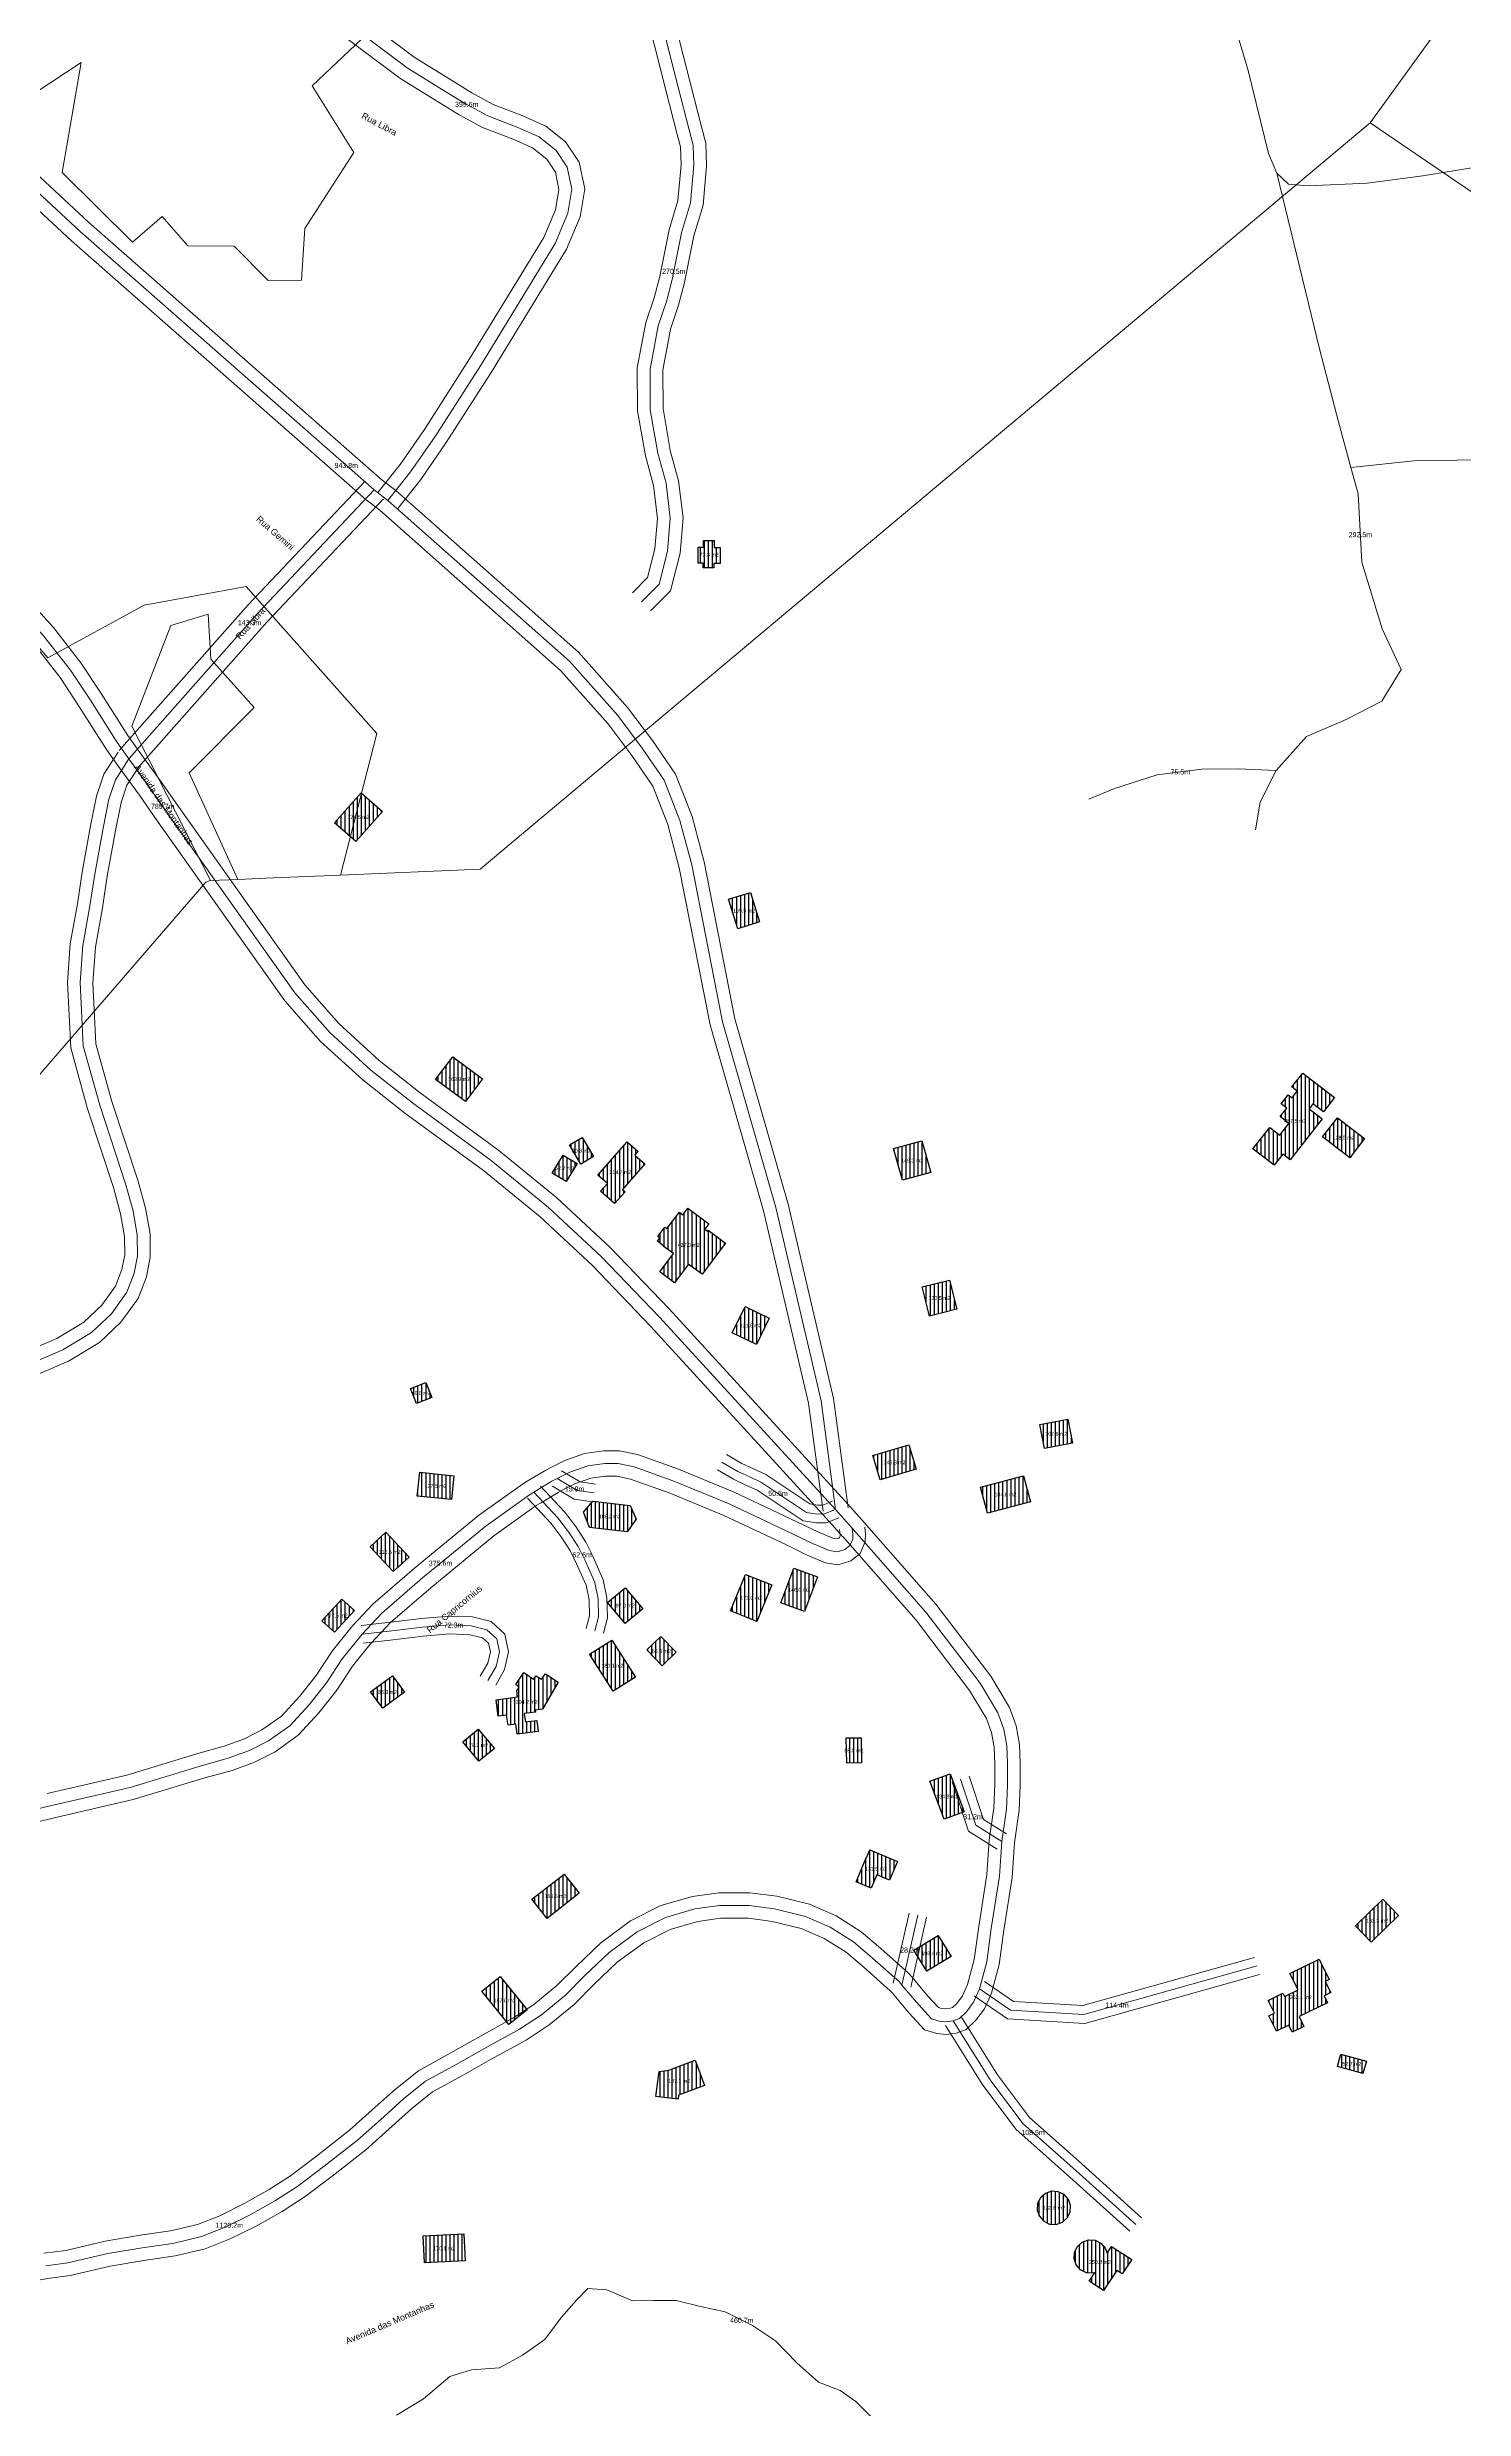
# Model space of a CAD drawing. Header units: metres. Extents: x -13451 to 9639, y -7413 to 5935.
# Drawn here: x 972 to 1529, y -9 to 920 of the extents above; entities that cross this region are included whole.
import ezdxf
from ezdxf.enums import TextEntityAlignment as Align

# ---------------------------------------------------------------- set-up
doc = ezdxf.new("R2010")
doc.units = ezdxf.units.M
for name, color, linetype, lineweight in [('ANNOT_AREA', 2, 'Continuous', 13), ('ANNOT_LENGTH', 2, 'Continuous', 13), ('EDIFICACAO', 7, 'Continuous', 30), ('TEXTO', 7, 'Continuous', 15), ('VEGETACAO', 3, 'Continuous', 13), ('VIAS', 8, 'Continuous', 15), ('VIAS_MEIO_FIO', 251, 'Continuous', 9)]:
    doc.layers.add(name, color=color, linetype=linetype, lineweight=lineweight)
doc.styles.add('PRO_STYLE', font='arial.ttf')

msp = doc.modelspace()

# ---------------------------------------------------------------- hatches: boundary and pattern name
at = {"layer": 'EDIFICACAO_HATCH'}
h = msp.add_hatch(dxfattribs=at)
h.set_pattern_fill('ANSI31', scale=0.5, angle=45)
h.paths.add_polyline_path([(1234.13, 723.03), (1236.57, 723.01), (1236.49, 716.71), (1234.07, 716.74), (1234.05, 714.94), (1229.86, 715), (1229.87, 716.8), (1227.82, 716.83), (1227.9, 723.12), (1229.93, 723.1), (1229.97, 725.75), (1234.16, 725.7), (1234.13, 723.03)])
h = msp.add_hatch(dxfattribs=at)
h.set_pattern_fill('ANSI31', scale=0.5, angle=45)
h.paths.add_polyline_path([(1084.82, 614.74), (1095.3, 626.49), (1103.61, 619.16), (1093.12, 607.41), (1084.82, 614.74)])
h = msp.add_hatch(dxfattribs=at)
h.set_pattern_fill('ANSI31', scale=0.5, angle=45)
h.paths.add_polyline_path([(1239.81, 584.62), (1248.46, 587.28), (1252.05, 575.73), (1243.4, 573.08), (1239.81, 584.62)])
h = msp.add_hatch(dxfattribs=at)
h.set_pattern_fill('ANSI31', scale=0.5, angle=45)
h.paths.add_polyline_path([(1131.27, 522.72), (1143.03, 514.05), (1136.32, 505.05), (1124.56, 513.73), (1131.27, 522.72)])
h = msp.add_hatch(dxfattribs=at)
h.set_pattern_fill('ANSI31', scale=0.5, angle=45)
h.paths.add_polyline_path([(1468.24, 502.26), (1473.32, 498.31), (1460.71, 482.22), (1457.87, 484.43), (1454.45, 480.07), (1446.13, 486.52), (1452.72, 494.92), (1456.65, 491.88), (1460.27, 496.5), (1456.78, 499.2), (1459.4, 502.52), (1457.17, 504.24), (1459.95, 507.79), (1461.5, 506.58), (1463.55, 509.18), (1461.45, 510.81), (1465.77, 516.29), (1478.24, 506.63), (1473.83, 501.02), (1469.75, 504.18), (1468.24, 502.26)])
h = msp.add_hatch(dxfattribs=at)
h.set_pattern_fill('ANSI31', scale=0.5, angle=45)
h.paths.add_polyline_path([(1479.4, 498.73), (1490.05, 490.57), (1484.19, 483), (1473.53, 491.16), (1479.4, 498.73)])
h = msp.add_hatch(dxfattribs=at)
h.set_pattern_fill('ANSI31', scale=0.5, angle=45)
h.paths.add_polyline_path([(1174.74, 484.03), (1180.19, 480.78), (1175.92, 473.67), (1170.46, 476.91), (1174.74, 484.03)])
h = msp.add_hatch(dxfattribs=at)
h.set_pattern_fill('ANSI31', scale=0.5, angle=45)
h.paths.add_polyline_path([(1177.19, 488.09), (1182.2, 490.99), (1186.64, 483.41), (1181.64, 480.51), (1177.19, 488.09)])
h = msp.add_hatch(dxfattribs=at)
h.set_pattern_fill('ANSI31', scale=0.5, angle=45)
h.paths.add_polyline_path([(1188.37, 476.19), (1199.86, 489.2), (1204.19, 485.43), (1202.94, 484), (1206.9, 480.54), (1198.05, 470.52), (1199.1, 469.59), (1194.98, 464.93), (1189.38, 469.82), (1192.12, 472.91), (1188.37, 476.19)])
h = msp.add_hatch(dxfattribs=at)
h.set_pattern_fill('ANSI31', scale=0.5, angle=45)
h.paths.add_polyline_path([(1304.74, 486.57), (1315.86, 489.66), (1319.37, 477.2), (1308.25, 474.12), (1304.74, 486.57)])
h = msp.add_hatch(dxfattribs=at)
h.set_pattern_fill('ANSI31', scale=0.5, angle=45)
h.paths.add_polyline_path([(1230.49, 454.88), (1231.5, 454.12), (1231.77, 454.45), (1238.59, 449.39), (1229.41, 437.15), (1224.35, 440.91), (1224.06, 441.13), (1218.58, 433.81), (1212.76, 438.15), (1218.1, 445.26), (1214.11, 448.22), (1214.21, 448.34), (1211.84, 450.11), (1212.8, 451.38), (1212, 451.96), (1214.79, 455.66), (1215.56, 455.09), (1220.45, 461.59), (1221.84, 460.56), (1223.8, 463.16), (1232.09, 457), (1230.49, 454.88)])
h = msp.add_hatch(dxfattribs=at)
h.set_pattern_fill('ANSI31', scale=0.5, angle=45)
h.paths.add_polyline_path([(1316, 432.2), (1326.71, 434.87), (1329.6, 423.41), (1318.89, 420.74), (1316, 432.2)])
h = msp.add_hatch(dxfattribs=at)
h.set_pattern_fill('ANSI31', scale=0.5, angle=45)
h.paths.add_polyline_path([(1246.29, 424.47), (1255.82, 419.88), (1250.78, 409.54), (1241.25, 414.12), (1246.29, 424.47)])
h = msp.add_hatch(dxfattribs=at)
h.set_pattern_fill('ANSI31', scale=0.5, angle=45)
h.paths.add_polyline_path([(1114.7, 392.23), (1120.74, 394.59), (1123.05, 388.75), (1117.02, 386.39), (1114.7, 392.23)])
h = msp.add_hatch(dxfattribs=at)
h.set_pattern_fill('ANSI31', scale=0.5, angle=45)
h.paths.add_polyline_path([(1364.17, 368.65), (1362.33, 378.08), (1373.33, 380.2), (1375.17, 370.77), (1364.17, 368.65)])
h = msp.add_hatch(dxfattribs=at)
h.set_pattern_fill('ANSI31', scale=0.5, angle=45)
h.paths.add_polyline_path([(1296.64, 365.86), (1310.78, 370.06), (1313.64, 360.53), (1299.5, 356.33), (1296.64, 365.86)])
h = msp.add_hatch(dxfattribs=at)
h.set_pattern_fill('ANSI31', scale=0.5, angle=45)
h.paths.add_polyline_path([(1131.78, 357.91), (1130.82, 348.55), (1117.35, 349.9), (1118.31, 359.27), (1131.78, 357.91)])
h = msp.add_hatch(dxfattribs=at)
h.set_pattern_fill('ANSI31', scale=0.5, angle=45)
h.paths.add_polyline_path([(1338.97, 353.43), (1355.86, 357.92), (1358.6, 347.71), (1341.71, 343.22), (1338.97, 353.43)])
h = msp.add_hatch(dxfattribs=at)
h.set_pattern_fill('ANSI31', scale=0.5, angle=45)
h.paths.add_polyline_path([(1186.36, 347.9), (1201.16, 346.15), (1203.43, 340.8), (1199.91, 335.82), (1185.12, 337.57), (1182.71, 343.59), (1186.36, 347.9)])
h = msp.add_hatch(dxfattribs=at)
h.set_pattern_fill('ANSI31', scale=0.5, angle=45)
h.paths.add_polyline_path([(1098.81, 329.96), (1105, 335.67), (1114.11, 325.9), (1107.91, 320.19), (1098.81, 329.96)])
h = msp.add_hatch(dxfattribs=at)
h.set_pattern_fill('ANSI31', scale=0.5, angle=45)
h.paths.add_polyline_path([(1246.47, 319.13), (1256.81, 314.96), (1250.96, 300.59), (1240.61, 304.76), (1246.47, 319.13)])
h = msp.add_hatch(dxfattribs=at)
h.set_pattern_fill('ANSI31', scale=0.5, angle=45)
h.paths.add_polyline_path([(1265.47, 321.62), (1274.86, 318.13), (1269.74, 304.49), (1260.35, 307.98), (1265.47, 321.62)])
h = msp.add_hatch(dxfattribs=at)
h.set_pattern_fill('ANSI31', scale=0.5, angle=45)
h.paths.add_polyline_path([(1087.63, 309.39), (1092.61, 304.87), (1084.81, 296.38), (1079.83, 300.9), (1087.63, 309.39)])
h = msp.add_hatch(dxfattribs=at)
h.set_pattern_fill('ANSI31', scale=0.5, angle=45)
h.paths.add_polyline_path([(1192.2, 308.08), (1199.12, 313.85), (1206.06, 305.63), (1199.14, 299.86), (1192.2, 308.08)])
h = msp.add_hatch(dxfattribs=at)
h.set_pattern_fill('ANSI31', scale=0.5, angle=45)
h.paths.add_polyline_path([(1185.12, 287.71), (1193.95, 293.26), (1203.19, 278.67), (1194.36, 273.13), (1185.12, 287.71)])
h = msp.add_hatch(dxfattribs=at)
h.set_pattern_fill('ANSI31', scale=0.5, angle=45)
h.paths.add_polyline_path([(1207.6, 289.38), (1213.14, 294.68), (1219.16, 288.47), (1213.63, 283.16), (1207.6, 289.38)])
h = msp.add_hatch(dxfattribs=at)
h.set_pattern_fill('ANSI31', scale=0.5, angle=45)
h.paths.add_polyline_path([(1098.95, 272.95), (1107.57, 279.25), (1112.37, 272.74), (1103.74, 266.46), (1098.95, 272.95)])
h = msp.add_hatch(dxfattribs=at)
h.set_pattern_fill('ANSI31', scale=0.5, angle=45)
h.paths.add_polyline_path([(1156.74, 270.89), (1156.5, 273.31), (1157.49, 274.77), (1156.1, 275.75), (1159.3, 280.49), (1163.03, 277.92), (1164.06, 279.15), (1166.19, 277.94), (1167.77, 280), (1172.71, 276.67), (1166.55, 266.11), (1163.73, 265.75), (1163.85, 264.95), (1159.42, 264.35), (1159.87, 261.09), (1164.38, 261.68), (1164.95, 257.38), (1156.7, 256.29), (1156.17, 260.21), (1153.04, 259.79), (1152.5, 263.78), (1149.22, 263.35), (1148.36, 269.78), (1156.74, 270.89)])
h = msp.add_hatch(dxfattribs=at)
h.set_pattern_fill('ANSI31', scale=0.5, angle=45)
h.paths.add_polyline_path([(1141.3, 258.27), (1147.68, 250.65), (1141.62, 245.64), (1135.24, 253.26), (1141.3, 258.27)])
h = msp.add_hatch(dxfattribs=at)
h.set_pattern_fill('ANSI31', scale=0.5, angle=45)
h.paths.add_polyline_path([(1286.13, 254.77), (1291.98, 254.87), (1292.16, 244.97), (1286.31, 244.86), (1286.13, 254.77)])
h = msp.add_hatch(dxfattribs=at)
h.set_pattern_fill('ANSI31', scale=0.5, angle=45)
h.paths.add_polyline_path([(1324.6, 222.82), (1319.06, 237.72), (1327.01, 240.65), (1332.56, 225.74), (1324.6, 222.82)])
h = msp.add_hatch(dxfattribs=at)
h.set_pattern_fill('ANSI31', scale=0.5, angle=45)
h.paths.add_polyline_path([(1294.07, 207.58), (1295.41, 210.75), (1306.29, 206.2), (1303.17, 198.82), (1298.15, 200.91), (1295.94, 195.68), (1290, 198.16), (1293.99, 207.61), (1294.07, 207.58)])
h = msp.add_hatch(dxfattribs=at)
h.set_pattern_fill('ANSI31', scale=0.5, angle=45)
h.paths.add_polyline_path([(1162.46, 191.32), (1175.07, 201.25), (1181.04, 193.78), (1168.44, 183.83), (1162.46, 191.32)])
h = msp.add_hatch(dxfattribs=at)
h.set_pattern_fill('ANSI31', scale=0.5, angle=45)
h.paths.add_polyline_path([(1486.42, 180.84), (1497.21, 191.32), (1503.42, 184.98), (1492.62, 174.51), (1486.42, 180.84)])
h = msp.add_hatch(dxfattribs=at)
h.set_pattern_fill('ANSI31', scale=0.5, angle=45)
h.paths.add_polyline_path([(1312.71, 171.3), (1322.3, 177.11), (1327.35, 168.87), (1317.76, 163.06), (1312.71, 171.3)])
h = msp.add_hatch(dxfattribs=at)
h.set_pattern_fill('ANSI31', scale=0.5, angle=45)
h.paths.add_polyline_path([(1460.7, 162.12), (1472.2, 167.73), (1476.1, 159.81), (1474.53, 159.04), (1476.71, 154.61), (1474.1, 153.33), (1475.44, 150.61), (1464.29, 145.19), (1466.2, 141.33), (1461.54, 139.07), (1460.2, 141.8), (1455.35, 139.45), (1452.39, 145.44), (1454.58, 146.5), (1452.08, 151.58), (1457.84, 154.39), (1458.48, 153.06), (1463.87, 155.69), (1460.7, 162.12)])
h = msp.add_hatch(dxfattribs=at)
h.set_pattern_fill('ANSI31', scale=0.5, angle=45)
h.paths.add_polyline_path([(1142.76, 155.2), (1150.02, 161), (1160.64, 147.85), (1153.39, 142.06), (1142.76, 155.2)])
h = msp.add_hatch(dxfattribs=at)
h.set_pattern_fill('ANSI31', scale=0.5, angle=45)
h.paths.add_polyline_path([(1480.71, 130.45), (1490.77, 127.66), (1489.41, 122.8), (1479.34, 125.61), (1480.71, 130.45)])
h = msp.add_hatch(dxfattribs=at)
h.set_pattern_fill('ANSI31', scale=0.5, angle=45)
h.paths.add_polyline_path([(1212.54, 123.54), (1216.31, 124.18), (1226.62, 128.05), (1230.41, 118.09), (1220.16, 114.24), (1219.95, 112.66), (1211.23, 113.82), (1212.54, 123.54)])
h = msp.add_hatch(dxfattribs=at)
h.set_pattern_fill('ANSI31', scale=0.5, angle=45)
h.paths.add_polyline_path([(1366.15, 63.59), (1368.73, 63.44), (1371.18, 64.27), (1373.1, 65.98), (1374.24, 68.29), (1374.39, 70.86), (1373.55, 73.29), (1371.83, 75.22), (1369.5, 76.33), (1366.93, 76.49), (1364.48, 75.64), (1362.54, 73.93), (1361.42, 71.62), (1361.26, 69.06), (1362.11, 66.64), (1363.83, 64.71), (1366.15, 63.59)])
h = msp.add_hatch(dxfattribs=at)
h.set_pattern_fill('ANSI31', scale=0.5, angle=45)
h.paths.add_polyline_path([(1119.65, 58.94), (1135.67, 59.72), (1136.18, 49.12), (1120.16, 48.35), (1119.65, 58.94)])
h = msp.add_hatch(dxfattribs=at)
h.set_pattern_fill('ANSI31', scale=0.5, angle=45)
h.paths.add_polyline_path([(1380.66, 44.47), (1378.33, 45.59), (1376.62, 47.52), (1375.78, 49.95), (1375.93, 52.5), (1377.06, 54.81), (1378.99, 56.52), (1381.43, 57.37), (1384.02, 57.21), (1386.33, 56.09), (1388.05, 54.17), (1388.75, 52.17), (1390.5, 54.82), (1398.44, 49.63), (1394.71, 43.96), (1392.57, 45.36), (1387.37, 37.46), (1381.72, 41.14), (1383.98, 44.57), (1383.25, 44.32), (1380.66, 44.47)])

# ---------------------------------------------------------------- linework, layer by layer
at = {"layer": 'EDIFICACAO'}
for points in [[(1234.13, 723.03), (1236.57, 723.01), (1236.49, 716.71), (1234.07, 716.74), (1234.05, 714.94), (1229.86, 715), (1229.87, 716.8), (1227.82, 716.83), (1227.9, 723.12), (1229.93, 723.1), (1229.97, 725.75), (1234.16, 725.7), (1234.13, 723.03)], [(1084.82, 614.74), (1095.3, 626.49), (1103.61, 619.16), (1093.12, 607.41), (1084.82, 614.74)], [(1239.81, 584.62), (1248.46, 587.28), (1252.05, 575.73), (1243.4, 573.08), (1239.81, 584.62)], [(1131.27, 522.72), (1143.03, 514.05), (1136.32, 505.05), (1124.56, 513.73), (1131.27, 522.72)], [(1468.24, 502.26), (1473.32, 498.31), (1460.71, 482.22), (1457.87, 484.43), (1454.45, 480.07), (1446.13, 486.52), (1452.72, 494.92), (1456.65, 491.88), (1460.27, 496.5), (1456.78, 499.2), (1459.4, 502.52), (1457.17, 504.24), (1459.95, 507.79), (1461.5, 506.58), (1463.55, 509.18), (1461.45, 510.81), (1465.77, 516.29), (1478.24, 506.63), (1473.83, 501.02), (1469.75, 504.18), (1468.24, 502.26)], [(1479.4, 498.73), (1490.05, 490.57), (1484.19, 483), (1473.53, 491.16), (1479.4, 498.73)], [(1174.74, 484.03), (1180.19, 480.78), (1175.92, 473.67), (1170.46, 476.91), (1174.74, 484.03)], [(1177.19, 488.09), (1182.2, 490.99), (1186.64, 483.41), (1181.64, 480.51), (1177.19, 488.09)], [(1188.37, 476.19), (1199.86, 489.2), (1204.19, 485.43), (1202.94, 484), (1206.9, 480.54), (1198.05, 470.52), (1199.1, 469.59), (1194.98, 464.93), (1189.38, 469.82), (1192.12, 472.91), (1188.37, 476.19)], [(1304.74, 486.57), (1315.86, 489.66), (1319.37, 477.2), (1308.25, 474.12), (1304.74, 486.57)], [(1230.49, 454.88), (1231.5, 454.12), (1231.77, 454.45), (1238.59, 449.39), (1229.41, 437.15), (1224.35, 440.91), (1224.06, 441.13), (1218.58, 433.81), (1212.76, 438.15), (1218.1, 445.26), (1214.11, 448.22), (1214.21, 448.34), (1211.84, 450.11), (1212.8, 451.38), (1212, 451.96), (1214.79, 455.66), (1215.56, 455.09), (1220.45, 461.59), (1221.84, 460.56), (1223.8, 463.16), (1232.09, 457), (1230.49, 454.88)], [(1316, 432.2), (1326.71, 434.87), (1329.6, 423.41), (1318.89, 420.74), (1316, 432.2)], [(1246.29, 424.47), (1255.82, 419.88), (1250.78, 409.54), (1241.25, 414.12), (1246.29, 424.47)], [(1114.7, 392.23), (1120.74, 394.59), (1123.05, 388.75), (1117.02, 386.39), (1114.7, 392.23)], [(1364.17, 368.65), (1362.33, 378.08), (1373.33, 380.2), (1375.17, 370.77), (1364.17, 368.65)], [(1296.64, 365.86), (1310.78, 370.06), (1313.64, 360.53), (1299.5, 356.33), (1296.64, 365.86)], [(1131.78, 357.91), (1130.82, 348.55), (1117.35, 349.9), (1118.31, 359.27), (1131.78, 357.91)], [(1338.97, 353.43), (1355.86, 357.92), (1358.6, 347.71), (1341.71, 343.22), (1338.97, 353.43)], [(1186.36, 347.9), (1201.16, 346.15), (1203.43, 340.8), (1199.91, 335.82), (1185.12, 337.57), (1182.71, 343.59), (1186.36, 347.9)], [(1098.81, 329.96), (1105, 335.67), (1114.11, 325.9), (1107.91, 320.19), (1098.81, 329.96)], [(1246.47, 319.13), (1256.81, 314.96), (1250.96, 300.59), (1240.61, 304.76), (1246.47, 319.13)], [(1265.47, 321.62), (1274.86, 318.13), (1269.74, 304.49), (1260.35, 307.98), (1265.47, 321.62)], [(1087.63, 309.39), (1092.61, 304.87), (1084.81, 296.38), (1079.83, 300.9), (1087.63, 309.39)], [(1192.2, 308.08), (1199.12, 313.85), (1206.06, 305.63), (1199.14, 299.86), (1192.2, 308.08)], [(1185.12, 287.71), (1193.95, 293.26), (1203.19, 278.67), (1194.36, 273.13), (1185.12, 287.71)], [(1207.6, 289.38), (1213.14, 294.68), (1219.16, 288.47), (1213.63, 283.16), (1207.6, 289.38)], [(1098.95, 272.95), (1107.57, 279.25), (1112.37, 272.74), (1103.74, 266.46), (1098.95, 272.95)], [(1156.74, 270.89), (1156.5, 273.31), (1157.49, 274.77), (1156.1, 275.75), (1159.3, 280.49), (1163.03, 277.92), (1164.06, 279.15), (1166.19, 277.94), (1167.77, 280), (1172.71, 276.67), (1166.55, 266.11), (1163.73, 265.75), (1163.85, 264.95), (1159.42, 264.35), (1159.87, 261.09), (1164.38, 261.68), (1164.95, 257.38), (1156.7, 256.29), (1156.17, 260.21), (1153.04, 259.79), (1152.5, 263.78), (1149.22, 263.35), (1148.36, 269.78), (1156.74, 270.89)], [(1141.3, 258.27), (1147.68, 250.65), (1141.62, 245.64), (1135.24, 253.26), (1141.3, 258.27)], [(1286.13, 254.77), (1291.98, 254.87), (1292.16, 244.97), (1286.31, 244.86), (1286.13, 254.77)], [(1324.6, 222.82), (1319.06, 237.72), (1327.01, 240.65), (1332.56, 225.74), (1324.6, 222.82)], [(1294.07, 207.58), (1295.41, 210.75), (1306.29, 206.2), (1303.17, 198.82), (1298.15, 200.91), (1295.94, 195.68), (1290, 198.16), (1293.99, 207.61), (1294.07, 207.58)], [(1162.46, 191.32), (1175.07, 201.25), (1181.04, 193.78), (1168.44, 183.83), (1162.46, 191.32)], [(1486.42, 180.84), (1497.21, 191.32), (1503.42, 184.98), (1492.62, 174.51), (1486.42, 180.84)], [(1312.71, 171.3), (1322.3, 177.11), (1327.35, 168.87), (1317.76, 163.06), (1312.71, 171.3)], [(1460.7, 162.12), (1472.2, 167.73), (1476.1, 159.81), (1474.53, 159.04), (1476.71, 154.61), (1474.1, 153.33), (1475.44, 150.61), (1464.29, 145.19), (1466.2, 141.33), (1461.54, 139.07), (1460.2, 141.8), (1455.35, 139.45), (1452.39, 145.44), (1454.58, 146.5), (1452.08, 151.58), (1457.84, 154.39), (1458.48, 153.06), (1463.87, 155.69), (1460.7, 162.12)], [(1142.76, 155.2), (1150.02, 161), (1160.64, 147.85), (1153.39, 142.06), (1142.76, 155.2)], [(1480.71, 130.45), (1490.77, 127.66), (1489.41, 122.8), (1479.34, 125.61), (1480.71, 130.45)], [(1212.54, 123.54), (1216.31, 124.18), (1226.62, 128.05), (1230.41, 118.09), (1220.16, 114.24), (1219.95, 112.66), (1211.23, 113.82), (1212.54, 123.54)], [(1366.15, 63.59), (1368.73, 63.44), (1371.18, 64.27), (1373.1, 65.98), (1374.24, 68.29), (1374.39, 70.86), (1373.55, 73.29), (1371.83, 75.22), (1369.5, 76.33), (1366.93, 76.49), (1364.48, 75.64), (1362.54, 73.93), (1361.42, 71.62), (1361.26, 69.06), (1362.11, 66.64), (1363.83, 64.71), (1366.15, 63.59)], [(1119.65, 58.94), (1135.67, 59.72), (1136.18, 49.12), (1120.16, 48.35), (1119.65, 58.94)], [(1380.66, 44.47), (1378.33, 45.59), (1376.62, 47.52), (1375.78, 49.95), (1375.93, 52.5), (1377.06, 54.81), (1378.99, 56.52), (1381.43, 57.37), (1384.02, 57.21), (1386.33, 56.09), (1388.05, 54.17), (1388.75, 52.17), (1390.5, 54.82), (1398.44, 49.63), (1394.71, 43.96), (1392.57, 45.36), (1387.37, 37.46), (1381.72, 41.14), (1383.98, 44.57), (1383.25, 44.32), (1380.66, 44.47)]]:
    msp.add_lwpolyline(points, close=True, dxfattribs=at)
at = {"layer": 'VEGETACAO'}
for points in [[(3454.52, 2318.63), (2363.14, 297.28), (1492.31, 890.08), (1492.31, 890.08), (1551.18, 971.47), (1682.61, 1297.33), (1520.3, 1845.67)], [(954.72, 893.71), (985.15, 913.76), (977.62, 870.54), (1005.27, 843.13), (1016.99, 853.22), (1027.1, 841.6), (1045.3, 841.54), (1058.74, 828.05), (1071.75, 828.18), (1073.16, 848.46), (1080.14, 859.47), (1092.4, 878.35), (1076.02, 904.58), (1095.46, 922.88)], [(170.89, 20.63), (389.84, 105.68), (479.07, 22.79), (619.11, 144.16), (697.22, 306.68), (792.75, 298.39), (830.02, 295.16), (845.77, 324.65), (865.39, 361.39), (876.64, 382.43), (903.31, 432.38), (914.15, 452.66), (1034.14, 591.42), (1035.96, 592.01), (1046.69, 592.46), (1060.63, 593.06), (1087.11, 594.18), (1142.1, 596.52), (1492.31, 890.08), (2363.14, 297.28)], [(914.15, 452.66), (1034.14, 591.42), (1035.96, 592.01), (1005.06, 652.72), (1020.38, 692.31), (1035.1, 696.75), (1036.08, 679.1), (1053.18, 660.12), (1027.55, 634.31), (1046.69, 592.46), (1060.63, 593.06), (1087.11, 594.18), (1101.46, 649.9), (1049.99, 707.63), (1009.87, 700.28), (972.02, 679.61), (943.22, 712.75)]]:
    msp.add_lwpolyline(points, dxfattribs=at)
at = {"layer": 'VIAS'}
for points in [[(975.95, 1015.11), (987.88, 1002.4), (998.99, 994.54), (1013.24, 984.11), (1031.57, 971.84), (1054.1, 955.45), (1081.76, 935.39), (1113.3, 911.68), (1126.85, 903.3), (1136.38, 897.53), (1145.15, 892.74), (1156.93, 888.17), (1165.36, 884.47), (1172, 879.11), (1176.38, 872.64), (1178.16, 863.97), (1176.64, 854.45), (1171.63, 842.58), (1142.17, 794.5), (1124.35, 766.61), (1114.68, 752.72), (1105.75, 741.52)], [(704.55, 931.43), (789.8, 956.52), (830.17, 968.14), (837.71, 969.54), (841.14, 969.49), (845.25, 969.42), (850.92, 968.13), (855.07, 966.22), (859.9, 963.48), (866.78, 956.93), (984.68, 847.31), (1100.41, 745.63), (1105.75, 741.52), (1177.17, 678.23), (1196.24, 656.89), (1205.83, 644.11), (1214.47, 631.55), (1220.68, 615.61), (1225.31, 598.18), (1237.39, 536.46), (1258.4, 463.41), (1276.19, 387.39), (1281.94, 344.62)], [(1205.15, 963.41), (1211.21, 938.63), (1219.99, 904.08), (1224.36, 887.25), (1225.92, 881.27), (1226.11, 873.33), (1224.84, 858.55), (1221.34, 846.76), (1217.62, 828.4), (1215.34, 819.77), (1212.1, 810.17), (1208.92, 793.18), (1209.03, 777.18), (1212, 760.09), (1215.25, 748.29), (1216.88, 734.56), (1215.82, 721.58), (1212.45, 708.58), (1205.59, 701.67)], [(1534.6, 872.73), (1513.02, 869.16), (1491.03, 866.27), (1467.92, 865.3), (1460.07, 865.93), (1455.5, 870.27), (1452.28, 877.91), (1444.22, 910.55), (1435.48, 940.18), (1429.9, 951.63), (1425.64, 955.34)], [(741.77, 901.93), (863.19, 789.28), (910.6, 748.22), (954.31, 706.04), (970.33, 688.31), (980.92, 674.75), (988.71, 662.9), (999.29, 646.3), (1003.83, 639.84), (1012.06, 628.47), (1018.87, 618.79), (1069.16, 547.84), (1082.91, 532.23), (1099.12, 517.44), (1115.44, 504.54), (1146.41, 481.89), (1168.97, 463.46), (1189.74, 444.11), (1212.79, 420.17), (1281.94, 344.62), (1288.49, 337.27)], [(1455.5, 870.27), (1472.5, 800.61), (1479.84, 772.49), (1484.7, 754.4), (1487.47, 744.08), (1489.03, 717.28), (1496.91, 691.06), (1504.46, 674.97), (1496.84, 662.61), (1482.86, 655.39), (1467.22, 648.72), (1455.21, 635.23), (1448.96, 622.87), (1447.11, 611.92)], [(1484.7, 754.4), (1509.4, 757.09), (1534.71, 757.54), (1560.59, 754.99), (1578.23, 752.1), (1588.73, 745.05), (1595.67, 735.8), (1608.93, 729.05), (1618.06, 721.73), (1630.18, 719.9), (1640.64, 718.87), (1648.66, 714.28), (1663.81, 711.91), (1681.41, 713.68), (1690.01, 716.58)], [(1100.41, 745.63), (1054.52, 697.03), (1003.83, 639.84)], [(1003.83, 639.84), (998.57, 631.65), (996.01, 623.97), (993.74, 612.61), (990.44, 594.52), (988.55, 582.09), (985.81, 566.45), (984.67, 551.89), (985.95, 527.05), (992.42, 503.71), (1002.61, 472.72), (1005.52, 462.06), (1007.2, 452.53), (1007.3, 444.28), (1005.97, 437.57), (1003.06, 430.08), (996.99, 421.65), (989.21, 414.31), (977.83, 407.42), (966.86, 402.69)], [(1455.21, 635.23), (1440.34, 635.95), (1426.03, 635.85), (1408.43, 633.54), (1391.69, 628.22), (1381.53, 624.05)], [(1288.49, 337.27), (1288.7, 334.84), (1288.65, 332.99), (1287.57, 330.46), (1285.54, 328.91), (1282.52, 327.96), (1279.39, 328.49), (1272.87, 331.28), (1264.73, 335.2), (1240.02, 346.85), (1218.28, 355.8), (1202.63, 361.44), (1196.36, 362.69), (1191.07, 362.73), (1184.4, 361.79), (1177.32, 359.28), (1172.36, 356.78), (1170.34, 355.77), (1163.21, 351.48), (1161.43, 350.41), (1144.41, 338.26), (1119.42, 317.7), (1103.3, 303.74), (1095.67, 295.6), (1095.08, 294.96), (1087.85, 285.94), (1081.66, 276.47), (1074.84, 267.87), (1067.2, 259.61), (1058.8, 253.65), (1051.36, 249.86), (1042.93, 246.78), (1032.36, 243.84), (1004.33, 235.35), (972.89, 228.04)], [(1281.94, 344.62), (1277.54, 342.87), (1274.65, 342.85), (1270.52, 343.51), (1252.82, 355.29), (1248.13, 357.45), (1243.43, 359.61), (1237.22, 363.25)], [(1172.36, 356.78), (1180.27, 352.12), (1186.94, 351.13)], [(1163.21, 351.48), (1172.64, 341.39), (1176.87, 335.88), (1180.63, 330.03), (1183.21, 324.78), (1187.19, 315.92), (1188.47, 309.49), (1188.67, 302.45), (1187.19, 296.9)], [(1288.49, 337.27), (1317.49, 304.24), (1338.82, 276.27), (1345.77, 264.61), (1348.17, 258.28), (1349.24, 251.64), (1349.56, 244.67), (1349.61, 236.4), (1349.2, 226.82), (1347.32, 214.06), (1346.38, 200.48), (1343.2, 179.85), (1341.42, 166.7), (1338.55, 156.12), (1336.18, 150.84), (1333.38, 147.08), (1330.65, 144.46), (1328.17, 143.56), (1325.36, 143.19), (1322.68, 143.45), (1319.67, 144.33), (1314.65, 149.83), (1308.05, 157.59), (1307.02, 158.8), (1296.51, 168.22), (1289.03, 174.54), (1279.83, 180.37), (1270.02, 184.61), (1257.89, 187.57), (1247.92, 188.9), (1236.29, 188.86), (1226.61, 187.53), (1215.04, 184.16), (1203.9, 178.53), (1192.79, 170.42), (1183.31, 161.36), (1175.66, 153.65), (1166.22, 145.93), (1157.59, 140.25), (1143.75, 132.63), (1132.65, 126.4), (1120.59, 119.75), (1111.97, 112.85), (1104.17, 105.82), (1093.86, 96.63), (1080.77, 86.36), (1070.37, 78.51), (1061.61, 72.83), (1051.55, 67.2), (1041.75, 62.31), (1032.4, 58.67), (1021.14, 55.99), (1009.04, 54.26), (995.57, 51.98), (979.92, 48.32), (971.26, 47.17)], [(1095.67, 295.6), (1106.22, 296.74), (1119.34, 298.34), (1130.14, 299.23), (1138.6, 298.88), (1144.74, 297.35), (1148.61, 293.83), (1149.68, 288.63), (1148.41, 282.95), (1145.16, 277.32)], [(1347.32, 214.06), (1337.13, 220.43), (1331.1, 238.59)], [(972.89, 228.04), (938.28, 219.86), (905.02, 213.75), (871.62, 207.76), (850.31, 207.48), (828.13, 207.7), (812.05, 208.17), (797.2, 206.71), (779.57, 206.07), (763.34, 209.6), (746.4, 216.49)], [(1308.05, 157.59), (1314.26, 185.12)], [(1338.55, 156.12), (1350.71, 147.75), (1379.62, 146.04), (1447.73, 165.11)], [(1328.17, 143.56), (1342.8, 120.26), (1355.59, 103.18), (1376.44, 84.63), (1400, 63.42)], [(1109.11, -11.53), (1119.8, -5.15), (1130.2, 3.67), (1138.71, 6.2), (1149.71, 7.09), (1158.75, 12.08), (1167.51, 18.16), (1174.06, 26.96), (1180.07, 33.84), (1184.44, 38.26), (1191.88, 37.75), (1202.08, 33.45), (1210.34, 33.51), (1219.14, 33.57), (1228.79, 31.17), (1238.44, 29.05), (1249.21, 23.65), (1258.33, 17.7), (1266.64, 9), (1275.23, 1.4), (1283.78, -1.83), (1289.86, -6.16), (1300.12, -16.49)]]:
    msp.add_lwpolyline(points, dxfattribs=at)
at = {"layer": 'VIAS_MEIO_FIO', "color": 251}
for points in [[(979.59, 1018.53), (991.18, 1006.19), (1001.91, 998.59), (1016.11, 988.2), (1034.43, 975.95), (1057.04, 959.49), (1084.73, 939.41), (1116.12, 915.82), (1129.46, 907.56), (1138.87, 901.86), (1147.26, 897.29), (1158.84, 892.79), (1167.98, 888.78), (1175.72, 882.53), (1181.07, 874.62), (1183.24, 864.09), (1181.48, 853.07), (1176.09, 840.29), (1146.41, 791.85), (1128.51, 763.84), (1118.69, 749.73), (1109.66, 738.4)], [(972.3, 1011.69), (984.58, 998.61), (996.07, 990.48), (1010.37, 980.01), (1028.71, 967.74), (1051.16, 951.4), (1078.79, 931.37), (1110.47, 907.55), (1124.24, 899.03), (1133.88, 893.19), (1143.04, 888.2), (1155.02, 883.55), (1162.74, 880.16), (1168.28, 875.69), (1171.68, 870.66), (1173.08, 863.86), (1171.79, 855.84), (1167.17, 844.87), (1137.93, 797.16), (1120.19, 769.39), (1110.67, 755.71), (1101.84, 744.63)], [(703.14, 936.22), (788.4, 961.32), (829.01, 973.01), (837.28, 974.55), (841.23, 974.49), (845.85, 974.41), (852.54, 972.89), (857.35, 970.67), (862.9, 967.52), (870.21, 960.57), (988.03, 851.02), (1103.59, 749.49), (1108.94, 745.37), (1180.71, 681.78), (1200.11, 660.07), (1209.89, 647.03), (1218.92, 633.9), (1225.44, 617.17), (1230.19, 599.31), (1242.26, 537.63), (1263.24, 464.67), (1281.12, 388.3), (1286.89, 345.28)], [(705.97, 926.63), (791.2, 951.72), (831.32, 963.27), (838.13, 964.54), (841.06, 964.49), (844.65, 964.43), (849.3, 963.37), (852.78, 961.77), (856.9, 959.43), (863.35, 953.28), (981.32, 843.6), (1097.23, 741.77), (1102.56, 737.66), (1173.64, 674.68), (1192.37, 653.72), (1201.77, 641.19), (1210.02, 629.19), (1215.92, 614.06), (1220.44, 597.06), (1232.53, 535.28), (1253.56, 462.15), (1271.27, 386.49), (1276.98, 343.95)], [(1200.29, 962.22), (1206.36, 937.42), (1215.15, 902.83), (1219.52, 885.98), (1220.94, 880.57), (1221.11, 873.48), (1219.9, 859.49), (1216.48, 847.97), (1212.75, 829.53), (1210.55, 821.21), (1207.25, 811.43), (1203.91, 793.63), (1204.03, 776.73), (1207.12, 759), (1210.33, 747.33), (1211.85, 734.47), (1210.87, 722.41), (1207.95, 711.14), (1202.04, 705.19)], [(1210.01, 964.59), (1216.06, 939.84), (1224.83, 905.32), (1229.2, 888.51), (1230.91, 881.97), (1231.12, 873.17), (1229.78, 857.62), (1226.2, 845.55), (1222.49, 827.26), (1220.13, 818.33), (1216.95, 808.9), (1213.92, 792.74), (1214.03, 777.62), (1216.88, 761.19), (1220.17, 749.25), (1221.9, 734.65), (1220.77, 720.74), (1216.95, 706.02), (1209.14, 698.15)], [(745.17, 905.59), (866.52, 793), (913.98, 751.91), (957.9, 709.52), (974.16, 691.53), (984.99, 677.67), (992.91, 665.62), (1003.44, 649.09), (1007.9, 642.74), (1016.13, 631.37), (1022.95, 621.68), (1073.09, 550.95), (1086.48, 535.74), (1102.36, 521.25), (1118.46, 508.52), (1149.47, 485.85), (1172.26, 467.23), (1193.25, 447.67), (1216.43, 423.59), (1285.65, 347.97), (1292.22, 340.6)], [(738.37, 898.26), (859.85, 785.55), (907.23, 744.53), (950.71, 702.56), (966.5, 685.09), (976.85, 671.83), (984.51, 660.19), (995.13, 643.52), (999.76, 636.93), (1007.99, 625.56), (1014.79, 615.91), (1065.24, 544.74), (1079.33, 528.72), (1095.88, 513.63), (1112.41, 500.56), (1143.35, 477.94), (1165.68, 459.69), (1186.24, 440.54), (1209.14, 416.74), (1278.23, 341.27), (1284.76, 333.94)], [(1096.78, 749.06), (1050.83, 700.41), (1000.09, 643.15)], [(1104.05, 742.2), (1058.21, 693.65), (1007.57, 636.52)], [(999.62, 642.54), (994.02, 633.83), (991.16, 625.26), (988.82, 613.55), (985.5, 595.34), (983.62, 582.9), (980.84, 567.08), (979.66, 551.96), (980.98, 526.24), (987.63, 502.26), (997.82, 471.28), (1000.64, 460.97), (1002.21, 452.06), (1002.29, 444.74), (1001.15, 438.98), (998.63, 432.48), (993.21, 424.96), (986.16, 418.31), (975.54, 411.87), (964.84, 407.27)], [(1008.03, 637.13), (1003.11, 629.48), (1000.85, 622.69), (998.65, 611.67), (995.37, 593.69), (993.49, 581.28), (990.77, 565.82), (989.68, 551.83), (990.91, 527.85), (997.21, 505.16), (1007.4, 474.17), (1010.41, 463.16), (1012.2, 453), (1012.31, 443.82), (1010.79, 436.17), (1007.49, 427.68), (1000.77, 418.34), (992.25, 410.3), (980.13, 402.96), (968.87, 398.12)], [(1283.51, 336.83), (1283.7, 334.71), (1283.68, 334.09), (1283.48, 333.63), (1283.2, 333.41), (1282.17, 333.09), (1280.81, 333.32), (1274.94, 335.83), (1266.88, 339.71), (1242.04, 351.43), (1220.08, 360.47), (1203.97, 366.27), (1196.88, 367.69), (1190.74, 367.73), (1183.2, 366.67), (1175.36, 363.89), (1170.11, 361.25), (1167.93, 360.15), (1160.64, 355.76), (1158.69, 354.6), (1141.37, 342.23), (1116.2, 321.53), (1099.83, 307.35), (1092.02, 299.01), (1091.29, 298.23), (1083.8, 288.88), (1077.6, 279.39), (1071.04, 271.13), (1063.88, 263.39), (1056.21, 257.94), (1049.36, 254.45), (1041.4, 251.54), (1030.97, 248.64), (1003.04, 240.18), (971.75, 232.91)], [(1280.65, 347.87), (1276.86, 346.37), (1274.91, 346.35), (1271.82, 346.85), (1254.53, 358.35), (1249.59, 360.63), (1245.05, 362.71), (1238.99, 366.27)], [(1293.47, 337.7), (1293.71, 334.98), (1293.61, 331.9), (1291.65, 327.3), (1287.89, 324.41), (1282.88, 322.83), (1277.97, 323.66), (1270.8, 326.73), (1262.58, 330.68), (1238, 342.28), (1216.48, 351.14), (1201.28, 356.61), (1195.85, 357.69), (1191.4, 357.73), (1185.59, 356.91), (1179.29, 354.67), (1174.6, 352.31), (1172.75, 351.38), (1165.78, 347.19), (1164.17, 346.23), (1147.46, 334.29), (1122.65, 313.88), (1106.77, 300.13), (1099.33, 292.18), (1098.87, 291.69), (1091.9, 283), (1085.72, 273.54), (1078.64, 264.61), (1070.51, 255.84), (1061.4, 249.37), (1053.36, 245.27), (1044.46, 242.02), (1033.76, 239.04), (1005.62, 230.52), (974.02, 223.17)], [(1165.77, 353.87), (1175.31, 343.66), (1179.74, 337.9), (1183.68, 331.75), (1186.37, 326.27), (1190.54, 316.99), (1191.96, 309.89), (1192.18, 302.04), (1190.57, 295.99)], [(1170.58, 353.76), (1179.08, 348.75), (1186.43, 347.67)], [(1174.13, 359.79), (1181.45, 355.48), (1187.45, 354.6)], [(1283.23, 341.36), (1278.22, 339.38), (1274.38, 339.35), (1269.21, 340.17), (1251.11, 352.22), (1246.66, 354.27), (1241.81, 356.5), (1235.45, 360.23)], [(1160.65, 349.09), (1169.96, 339.12), (1174.01, 333.87), (1177.57, 328.31), (1180.04, 323.29), (1183.83, 314.84), (1184.98, 309.1), (1185.15, 302.86), (1183.8, 297.8)], [(1292.25, 340.57), (1321.36, 307.41), (1342.97, 279.07), (1350.29, 266.8), (1353.03, 259.57), (1354.22, 252.15), (1354.56, 244.8), (1354.61, 236.31), (1354.19, 226.35), (1352.3, 213.52), (1351.35, 199.93), (1348.15, 179.14), (1346.33, 165.71), (1343.27, 154.43), (1340.51, 148.3), (1337.15, 143.76), (1333.35, 140.12), (1329.36, 138.67), (1325.44, 138.16), (1321.73, 138.52), (1316.93, 139.92), (1310.9, 146.52), (1304.25, 154.35), (1303.43, 155.3), (1293.23, 164.44), (1286.06, 170.5), (1277.49, 175.93), (1268.42, 179.85), (1256.96, 182.65), (1247.6, 183.9), (1236.64, 183.86), (1227.66, 182.62), (1216.88, 179.49), (1206.52, 174.26), (1196.01, 166.58), (1186.82, 157.79), (1179.03, 149.94), (1169.18, 141.9), (1160.17, 135.96), (1146.18, 128.26), (1135.08, 122.03), (1123.38, 115.58), (1115.21, 109.04), (1107.51, 102.1), (1097.07, 92.79), (1083.82, 82.4), (1073.24, 74.41), (1064.19, 68.55), (1053.89, 62.78), (1043.78, 57.73), (1033.89, 53.88), (1022.07, 51.07), (1009.81, 49.32), (996.56, 47.07), (980.82, 43.39), (972.05, 42.23), (963.87, 40.69)], [(1284.74, 333.97), (1313.62, 301.07), (1334.67, 273.46), (1341.25, 262.43), (1343.32, 256.98), (1344.26, 251.13), (1344.56, 244.54), (1344.61, 236.49), (1344.22, 227.29), (1342.35, 214.6), (1341.41, 201.04), (1338.25, 180.57), (1336.51, 167.69), (1333.83, 157.81), (1331.84, 153.39), (1329.62, 150.4), (1327.95, 148.8), (1326.98, 148.45), (1325.28, 148.23), (1323.62, 148.38), (1322.42, 148.74), (1318.4, 153.14), (1311.86, 160.83), (1310.6, 162.3), (1299.79, 171.99), (1291.99, 178.58), (1282.18, 184.8), (1271.61, 189.36), (1258.82, 192.49), (1248.24, 193.91), (1235.93, 193.85), (1225.57, 192.43), (1213.2, 188.83), (1201.28, 182.81), (1189.58, 174.26), (1179.81, 164.93), (1172.3, 157.36), (1163.25, 149.97), (1155, 144.53), (1141.32, 137), (1130.22, 130.77), (1117.8, 123.92), (1108.73, 116.66), (1100.83, 109.54), (1090.65, 100.46), (1077.72, 90.32), (1067.5, 82.6), (1059.03, 77.12), (1049.21, 71.62), (1039.72, 66.88), (1030.9, 63.45), (1020.21, 60.9), (1008.27, 59.2), (994.58, 56.88), (979.02, 53.24), (970.47, 52.11)], [(1095.29, 299.07), (1105.82, 300.22), (1118.98, 301.82), (1130.07, 302.74), (1139.1, 302.37), (1146.44, 300.54), (1151.81, 295.65), (1153.26, 288.6), (1151.71, 281.67), (1148.19, 275.57)], [(1096.05, 292.12), (1106.62, 293.27), (1119.7, 294.86), (1130.21, 295.73), (1138.1, 295.4), (1143.04, 294.17), (1145.41, 292), (1146.1, 288.66), (1145.11, 284.24), (1142.12, 279.07)], [(1345.47, 211.09), (1334.21, 218.13), (1327.77, 237.49)], [(1349.18, 217.03), (1340.06, 222.73), (1334.42, 239.7)], [(974.04, 223.17), (939.3, 214.96), (905.91, 208.83), (872.1, 202.76), (850.32, 202.47), (828.03, 202.7), (812.22, 203.16), (797.54, 201.72), (779.12, 201.06), (761.85, 204.81), (744.52, 211.86)], [(1304.64, 158.36), (1310.85, 185.89)], [(1311.47, 156.82), (1317.68, 184.35)], [(1340.54, 159), (1351.89, 151.19), (1379.24, 149.57), (1446.79, 168.48)], [(1336.57, 153.23), (1349.52, 144.32), (1380, 142.51), (1448.67, 161.74)], [(1325.21, 141.7), (1339.91, 118.28), (1353, 100.8), (1374.11, 82.02), (1397.66, 60.82)], [(1331.14, 145.42), (1345.69, 122.25), (1358.18, 105.56), (1378.78, 87.23), (1402.34, 66.02)]]:
    msp.add_lwpolyline(points, dxfattribs=at)

# ---------------------------------------------------------------- texts
at = {"layer": 'ANNOT_AREA', "color": 7}
for s, p in [('73.3 m2', (1232.15, 720.18)), ('174.5 m2', (1094.21, 616.95)), ('109.5 m2', (1245.93, 580.18)), ('163.9 m2', (1133.8, 513.89)), ('457.5 m2', (1462.77, 497.49)), ('50.8 m2', (1181.92, 485.75)), ('128.5 m2', (1481.79, 490.86)), ('52.7 m2', (1175.33, 478.85)), ('214.7 m2', (1197.25, 477.31)), ('149.3 m2', (1312.06, 481.89)), ('427.0 m2', (1224.14, 448.69)), ('130.5 m2', (1322.8, 427.8)), ('121.8 m2', (1248.53, 417)), ('40.8 m2', (1118.88, 390.49)), ('107.6 m2', (1368.75, 374.43)), ('146.8 m2', (1305.14, 363.19)), ('127.5 m2', (1124.57, 353.91)), ('184.8 m2', (1348.78, 350.57)), ('186.2 m2', (1193.08, 341.88)), ('112.5 m2', (1106.46, 327.93)), ('97.0 m2', (1199.13, 306.85)), ('173.0 m2', (1248.71, 309.86)), ('146.0 m2', (1267.6, 313.05)), ('77.5 m2', (1086.22, 302.89)), ('66.4 m2', (1213.38, 288.92)), ('180.1 m2', (1194.15, 283.19)), ('86.3 m2', (1105.66, 272.85)), ('294.2 m2', (1160.42, 268.98)), ('78.2 m2', (1141.46, 251.95)), ('58.0 m2', (1289.15, 249.87)), ('134.8 m2', (1325.81, 231.73)), ('131.5 m2', (1297.82, 203.33)), ('153.6 m2', (1171.75, 192.55)), ('133.3 m2', (1494.92, 182.91)), ('108.4 m2', (1320.03, 170.08)), ('157.0 m2', (1151.7, 151.53)), ('363.1 m2', (1464.93, 152.82)), ('52.7 m2', (1485.06, 126.63)), ('187.1 m2', (1220.38, 119.9)), ('133.6 m2', (1367.83, 69.96)), ('170.1 m2', (1127.92, 54.03)), ('250.8 m2', (1385.99, 48.66))]:
    msp.add_text(s, height=1.5, dxfattribs=at).set_placement(p, align=Align.MIDDLE_CENTER)
at = {"layer": 'ANNOT_LENGTH', "color": 7}
for s, p in [('399.6m', (1136.8, 897.3)), ('270.5m', (1218.27, 831.63)), ('943.8m', (1089.42, 755.29)), ('292.5m', (1488.4, 728.06)), ('143.3m', (1051.34, 693.44)), ('75.5m', (1417.55, 634.74)), ('789.7m', (1017.17, 621.21)), ('15.9m', (1179.22, 352.73)), ('50.6m', (1259.28, 350.98)), ('62.6m', (1182.21, 326.8)), ('375.6m', (1126.49, 323.52)), ('72.3m', (1131.64, 299.17)), ('31.2m', (1336.01, 223.81)), ('28.2m', (1311.16, 171.36)), ('114.4m', (1392.63, 149.68)), ('108.5m', (1359.61, 99.6)), ('1120.2m', (1043.37, 63.12)), ('460.7m', (1245.03, 25.75))]:
    msp.add_text(s, height=2, dxfattribs=at).set_placement(p, align=Align.MIDDLE_CENTER)
at = {"layer": 'TEXTO', "style": 'PRO_STYLE'}
for s, rotation, p in [('Rua Libra', -28.04957, (1102.4, 889.55)), ('Rua Gemini', -41.1057, (1061.49, 728.71)), ('Rua Libra', 48.14831, (1051.71, 693.11)), ('Avenida das Montanhas', -54.93076, (1017.63, 621.89)), ('Rua Capricornius', 39.81015, (1131.94, 305.44)), ('Avenida das Montanhas', 23.16, (1106.53, 24.79))]:
    msp.add_text(s, height=2.5, rotation=rotation, dxfattribs=at).set_placement(p, align=Align.MIDDLE_CENTER)

doc.saveas('drawing.dxf')
